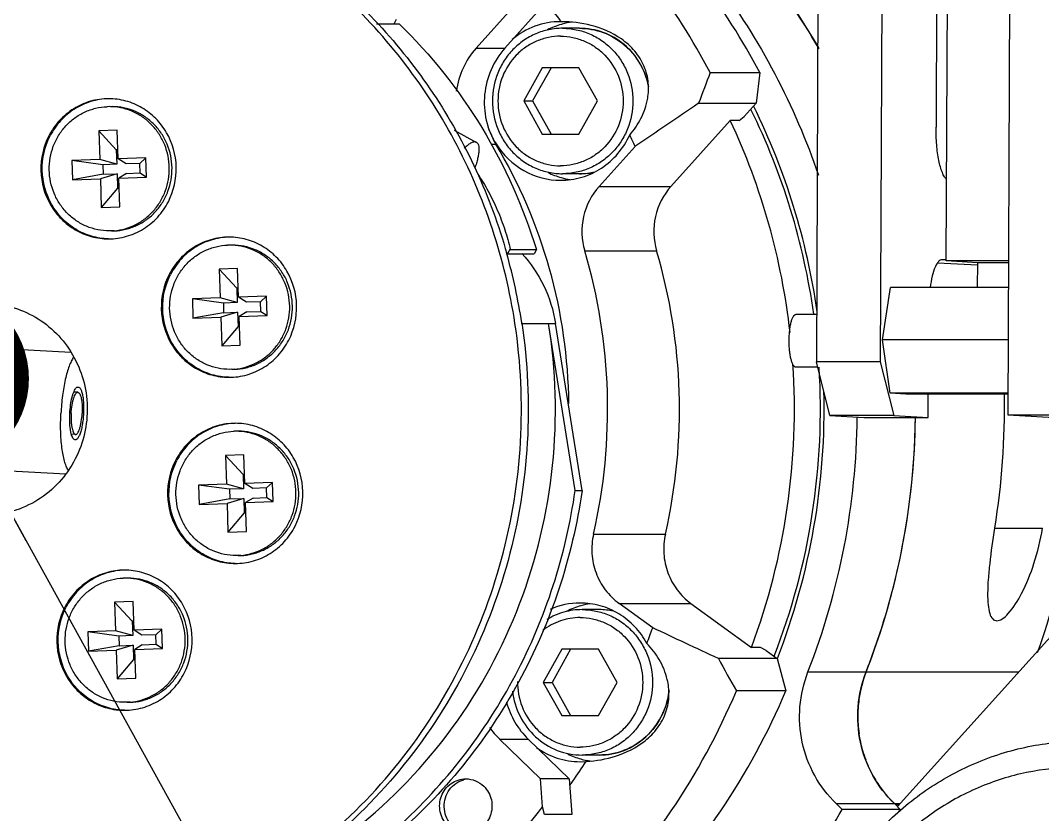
# Model space of a CAD drawing. Header units: millimetres. Extents: x 0 to 841, y 0 to 594.
# Drawn here: x 88.46 to 107.78, y 196.04 to 211.06 of the extents above; entities that cross this region are included whole.
import ezdxf

# ---------------------------------------------------------------- set-up
doc = ezdxf.new("R2010")
doc.units = ezdxf.units.MM
doc.header["$LTSCALE"] = 46.255
doc.layers.get('0').update_dxf_attribs({"linetype": 'CONTINUOUS'})
doc.layers.add('AXIS', color=7, linetype='CONTINUOUS')
doc.layers.add('NOTE', color=7, linetype='CONTINUOUS')
doc.styles.get("Standard").update_dxf_attribs({"font": 'txt', "width": 0.85})
doc.dimstyles.get("Standard").update_dxf_attribs({"dimtxt": 3.5, "dimasz": 3.5, "dimexe": 1.5, "dimexo": 1, "dimtad": 1, "dimtxsty": 'STANDARD', "dimcen": 0.09, "dimadec": 0, "dimazin": 0, "dimtol": 1, "dimtp": 0.01, "dimtm": 0.01, "dimtfac": 1, "dimtofl": 0, "dimtmove": 0, "dimatfit": 3, "dimfxl": 1, "dimtolj": 1, "dimarcsym": 0})

msp = doc.modelspace()

# ---------------------------------------------------------------- linework, layer by layer
at = {"color": 7, "linetype": 'CONTINUOUS'}
for p, q in [((107.207, 224.596), (107.128, 203.598)), ((103.581, 223.597), (103.509, 204.599)), ((104.788, 223.597), (104.716, 204.599)), ((105.964, 206.51), (106.022, 221.669)), ((105.806, 219.039), (105.769, 209.04)), ((97.797, 211.337), (97.072, 210.533)), ((98.34, 211.337), (97.616, 210.533)), ((95.52, 210.992), (95.565, 211.08)), ((99.029, 210.909), (98.708, 210.909)), ((97.072, 210.533), (97.616, 210.533)), ((98.32, 210.159), (97.972, 209.534)), ((98.489, 210.159), (98.14, 209.534)), ((99.017, 210.159), (98.32, 210.159)), ((99.366, 209.534), (99.017, 210.159)), ((101.499, 210.071), (102.436, 210.071)), ((102.436, 210.071), (102.365, 209.49)), ((97.972, 209.534), (98.14, 209.534)), ((97.972, 209.534), (98.32, 208.909)), ((98.14, 209.534), (98.489, 208.909)), ((99.017, 208.909), (99.366, 209.534)), ((90.135, 209.427), (90.095, 209.426)), ((101.279, 209.49), (102.365, 209.49)), ((102.365, 209.49), (102.143, 209.243)), ((101.878, 209.165), (100.757, 207.92)), ((102.047, 209.165), (101.878, 209.165)), ((102.047, 209.165), (102.143, 209.243)), ((90.286, 208.983), (89.936, 208.97)), ((90.268, 208.611), (89.936, 208.97)), ((89.936, 208.97), (89.954, 208.427)), ((90.304, 208.44), (90.286, 208.983)), ((98.32, 208.909), (99.017, 208.909)), ((90.298, 208.612), (90.268, 208.611)), ((90.268, 208.611), (90.277, 208.34)), ((97.354, 208.718), (97.445, 208.718)), ((100.077, 208.673), (99.398, 207.92)), ((89.954, 208.427), (89.429, 208.408)), ((90.015, 208.33), (89.429, 208.408)), ((89.429, 208.408), (89.441, 208.046)), ((90.277, 208.34), (89.954, 208.427)), ((90.829, 208.459), (90.304, 208.44)), ((90.452, 208.346), (90.304, 208.44)), ((90.715, 208.355), (90.829, 208.459)), ((90.841, 208.096), (90.829, 208.459)), ((90.277, 208.34), (90.015, 208.33)), ((90.015, 208.33), (90.021, 208.149)), ((90.715, 208.355), (90.452, 208.346)), ((90.458, 208.165), (90.721, 208.174)), ((90.721, 208.174), (90.715, 208.355)), ((90.721, 208.174), (90.841, 208.096)), ((90.021, 208.149), (89.441, 208.046)), ((89.441, 208.046), (89.966, 208.065)), ((90.284, 208.158), (89.966, 208.065)), ((89.966, 208.065), (89.984, 207.521)), ((90.021, 208.149), (90.284, 208.158)), ((90.284, 208.158), (90.293, 207.887)), ((90.458, 208.165), (90.316, 208.077)), ((90.316, 208.077), (90.841, 208.096)), ((90.334, 207.534), (90.316, 208.077)), ((99.029, 208.159), (98.708, 208.159)), ((90.293, 207.887), (89.984, 207.521)), ((90.293, 207.887), (90.322, 207.888)), ((99.398, 207.92), (100.757, 207.92)), ((89.984, 207.521), (90.334, 207.534)), ((90.175, 207.078), (90.135, 207.077)), ((90.187, 207.077), (90.175, 207.077)), ((90.226, 207.078), (90.187, 207.077)), ((92.412, 206.809), (92.372, 206.809)), ((97.638, 206.657), (97.662, 206.643)), ((98.211, 206.724), (98.17, 206.643)), ((99.126, 206.702), (100.485, 206.702)), ((106.555, 206.427), (105.799, 206.469)), ((105.889, 206.533), (105.885, 206.533)), ((105.965, 206.528), (105.889, 206.533)), ((107.139, 206.51), (105.964, 206.51)), ((106.557, 206.476), (105.964, 206.51)), ((106.556, 206.007), (106.557, 206.476)), ((107.139, 206.476), (106.557, 206.476)), ((92.562, 206.365), (92.212, 206.352)), ((92.545, 205.993), (92.212, 206.352)), ((92.212, 206.352), (92.231, 205.809)), ((92.581, 205.822), (92.562, 206.365)), ((92.575, 205.994), (92.545, 205.993)), ((92.545, 205.993), (92.554, 205.722)), ((104.754, 205.016), (104.907, 206.007)), ((107.137, 206.007), (104.907, 206.007)), ((92.231, 205.809), (91.706, 205.79)), ((92.292, 205.712), (91.706, 205.79)), ((91.706, 205.79), (91.718, 205.428)), ((92.554, 205.722), (92.231, 205.809)), ((92.554, 205.722), (92.292, 205.712)), ((92.292, 205.712), (92.298, 205.531)), ((93.106, 205.841), (92.581, 205.822)), ((92.729, 205.728), (92.581, 205.822)), ((92.992, 205.737), (92.729, 205.728)), ((92.992, 205.737), (93.106, 205.841)), ((92.998, 205.556), (92.992, 205.737)), ((93.118, 205.478), (93.106, 205.841)), ((92.298, 205.531), (91.718, 205.428)), ((92.56, 205.54), (92.243, 205.447)), ((92.298, 205.531), (92.56, 205.54)), ((92.56, 205.54), (92.57, 205.269)), ((92.735, 205.547), (92.593, 205.459)), ((92.593, 205.459), (93.118, 205.478)), ((92.735, 205.547), (92.998, 205.556)), ((92.998, 205.556), (93.118, 205.478)), ((91.718, 205.428), (92.243, 205.447)), ((92.243, 205.447), (92.261, 204.903)), ((92.57, 205.269), (92.599, 205.27)), ((92.611, 204.916), (92.593, 205.459)), ((97.927, 205.329), (98.573, 205.329)), ((98.946, 202.17), (98.443, 205.329)), ((99.075, 202.17), (98.573, 205.329)), ((92.57, 205.269), (92.261, 204.903)), ((92.261, 204.903), (92.611, 204.916)), ((107.133, 205.016), (104.754, 205.016)), ((104.899, 204.007), (104.754, 205.016)), ((104.716, 204.599), (103.509, 204.599)), ((103.764, 203.584), (103.509, 204.599)), ((104.716, 204.599), (104.971, 203.584)), ((92.452, 204.46), (92.412, 204.459)), ((92.464, 204.459), (92.452, 204.459)), ((92.503, 204.46), (92.464, 204.459)), ((107.129, 204.007), (104.899, 204.007)), ((105.198, 203.99), (104.899, 204.007)), ((107.129, 203.99), (105.198, 203.99)), ((105.618, 203.548), (105.62, 203.99)), ((104.971, 203.584), (103.764, 203.584)), ((103.764, 203.584), (104.411, 203.548)), ((104.411, 203.548), (105.618, 203.548)), ((104.971, 203.584), (105.618, 203.548)), ((107.128, 203.598), (107.901, 203.598)), ((107.128, 203.598), (108.675, 203.511)), ((92.531, 203.289), (92.491, 203.288)), ((92.681, 202.844), (92.331, 202.832)), ((92.664, 202.473), (92.331, 202.832)), ((92.331, 202.832), (92.35, 202.288)), ((92.7, 202.301), (92.681, 202.844)), ((92.694, 202.474), (92.664, 202.473)), ((92.664, 202.473), (92.673, 202.201)), ((92.35, 202.288), (91.825, 202.269)), ((92.411, 202.191), (91.825, 202.269)), ((91.825, 202.269), (91.837, 201.907)), ((92.673, 202.201), (92.35, 202.288)), ((92.673, 202.201), (92.411, 202.191)), ((92.411, 202.191), (92.417, 202.01)), ((93.224, 202.32), (92.7, 202.301)), ((92.848, 202.207), (92.7, 202.301)), ((93.11, 202.217), (92.848, 202.207)), ((93.11, 202.217), (93.224, 202.32)), ((93.117, 202.036), (93.11, 202.217)), ((93.237, 201.958), (93.224, 202.32)), ((92.417, 202.01), (91.837, 201.907)), ((92.679, 202.02), (92.362, 201.926)), ((92.417, 202.01), (92.679, 202.02)), ((92.679, 202.02), (92.688, 201.748)), ((92.854, 202.026), (92.712, 201.939)), ((92.854, 202.026), (93.117, 202.036)), ((93.117, 202.036), (93.237, 201.958)), ((98.946, 202.17), (99.075, 202.17)), ((91.837, 201.907), (92.362, 201.926)), ((92.362, 201.926), (92.38, 201.383)), ((92.712, 201.939), (93.237, 201.958)), ((92.73, 201.395), (92.712, 201.939)), ((92.688, 201.748), (92.38, 201.383)), ((92.688, 201.748), (92.718, 201.749)), ((106.878, 201.455), (107.784, 201.455)), ((92.38, 201.383), (92.73, 201.395)), ((99.293, 201.345), (100.652, 201.345)), ((92.57, 200.939), (92.53, 200.939)), ((92.582, 200.939), (92.57, 200.939)), ((92.622, 200.939), (92.582, 200.939)), ((90.436, 200.513), (90.396, 200.512)), ((90.586, 200.068), (90.236, 200.056)), ((90.569, 199.697), (90.236, 200.056)), ((90.236, 200.056), (90.255, 199.512)), ((90.605, 199.525), (90.586, 200.068)), ((105.038, 196.193), (108.629, 200.179)), ((99.4, 199.916), (99.079, 199.916)), ((99.775, 200.033), (101.134, 200.033)), ((100.412, 199.572), (99.775, 200.033)), ((101.134, 200.033), (102.281, 199.202)), ((90.599, 199.698), (90.569, 199.697)), ((90.569, 199.697), (90.578, 199.425)), ((90.255, 199.512), (89.73, 199.493)), ((90.316, 199.415), (89.73, 199.493)), ((89.73, 199.493), (89.742, 199.131)), ((90.578, 199.425), (90.255, 199.512)), ((91.129, 199.544), (90.605, 199.525)), ((90.753, 199.431), (90.605, 199.525)), ((91.016, 199.441), (91.129, 199.544)), ((91.142, 199.182), (91.129, 199.544)), ((90.578, 199.425), (90.316, 199.415)), ((90.316, 199.415), (90.322, 199.234)), ((91.016, 199.441), (90.753, 199.431)), ((91.022, 199.26), (91.016, 199.441)), ((90.322, 199.234), (89.742, 199.131)), ((89.742, 199.131), (90.267, 199.15)), ((90.584, 199.244), (90.267, 199.15)), ((90.267, 199.15), (90.285, 198.607)), ((90.322, 199.234), (90.584, 199.244)), ((90.584, 199.244), (90.593, 198.972)), ((90.759, 199.25), (90.617, 199.163)), ((90.617, 199.163), (91.142, 199.182)), ((90.635, 198.619), (90.617, 199.163)), ((90.759, 199.25), (91.022, 199.26)), ((91.022, 199.26), (91.142, 199.182)), ((98.691, 199.166), (98.343, 198.541)), ((98.859, 199.166), (98.511, 198.541)), ((99.388, 199.166), (98.691, 199.166)), ((99.737, 198.541), (99.388, 199.166)), ((102.449, 199.202), (102.281, 199.202)), ((102.556, 199.143), (102.449, 199.202)), ((102.556, 199.143), (102.766, 198.991)), ((90.593, 198.972), (90.285, 198.607)), ((90.593, 198.972), (90.623, 198.973)), ((102.766, 198.991), (101.653, 198.991)), ((102.766, 198.991), (102.931, 198.381)), ((103.348, 198.737), (107.33, 198.737)), ((90.285, 198.607), (90.635, 198.619)), ((98.343, 198.541), (98.511, 198.541)), ((98.343, 198.541), (98.691, 197.916)), ((98.511, 198.541), (98.859, 197.916)), ((99.388, 197.916), (99.737, 198.541)), ((102.931, 198.381), (101.994, 198.381)), ((90.475, 198.163), (90.435, 198.163)), ((90.487, 198.163), (90.475, 198.163)), ((90.527, 198.163), (90.487, 198.163)), ((98.691, 197.916), (99.388, 197.916)), ((97.513, 197.469), (98.057, 197.469)), ((98.29, 196.719), (97.513, 197.469)), ((98.057, 197.469), (98.834, 196.719)), ((99.4, 197.166), (99.079, 197.166)), ((98.834, 196.719), (98.29, 196.719)), ((98.327, 196.188), (98.29, 196.719)), ((98.834, 196.719), (98.881, 196.041)), ((98.363, 196.041), (98.327, 196.188)), ((103.881, 196.248), (105.088, 196.248)), ((103.994, 196.139), (103.881, 196.248)), ((105.094, 196.139), (104.981, 196.248)), ((105, 196.229), (105.071, 196.229)), ((98.881, 196.041), (98.363, 196.041)), ((105.094, 196.139), (103.994, 196.139))]:
    msp.add_line(p, q, dxfattribs=at)
for centre, radius, start, end in [((92.151, 203.918), 13.18, 30.0675, 48.2919), ((149.765, 191.449), 51.734, 158.9016, 159.59), ((90.135, 208.329), 1.098, 87.2995, 89.9814), ((447.501, -301.369), 617.128, 124.126497, 124.261449), ((90.764, 203.727), 12.817, 7.9547, 26.1382), ((90.733, 203.727), 12.918, 8.1074, 26.2067), ((89.05, 203.767), 12.069, 23.9851, 25.1173), ((99.029, 209.449), 1.289, 270.0277, 283.2916), ((99.029, 209.455), 1.296, 270.0266, 283.192), ((90.135, 208.17), 1.092, 272.0706, 272.6969), ((90.135, 208.173), 1.096, 272.6976, 274.758), ((92.412, 205.711), 1.098, 87.2995, 89.9814), ((87.23, 203.71), 10.828, 8.6505, 15.7123), ((88.961, 203.705), 10.598, 347.1357, 16.4275), ((90.32, 203.705), 10.598, 347.1357, 16.4275), ((90.685, 203.703), 12.898, 338.778, 3.534), ((92.412, 205.552), 1.092, 272.0706, 272.6969), ((92.412, 205.555), 1.096, 272.6976, 274.758), ((90.658, 203.702), 12.995, 338.7406, 1.556), ((93.329, 203.707), 13.735, 350.564, 1.1845), ((90.625, 203.7), 13.656, 338.6933, 359.3968), ((91.725, 203.7), 13.656, 338.6932, 359.3606), ((91.65, 203.708), 13.731, 346.3976, 359.3271), ((94.813, 203.702), 13.674, 340.3527, 359.2479), ((92.531, 202.191), 1.098, 87.2995, 89.9814), ((92.531, 202.031), 1.092, 272.0706, 272.6969), ((92.531, 202.034), 1.096, 272.6976, 274.758), ((90.436, 199.415), 1.098, 87.2995, 89.9814), ((91.777, 203.684), 13.602, 338.6738, 346.3705), ((99.4, 198.621), 1.295, 78.0768, 89.9802), ((99.4, 198.628), 1.288, 77.9804, 89.9793), ((88.989, 203.668), 12.134, 338.7895, 340.2731), ((159.813, 231.1), 66.435, 208.90218, 209.50536), ((106.61, 197.894), 2.321, 158.7007, 171.0614), ((89.777, 203.542), 13.263, 314.758, 337.0972), ((90.713, 203.543), 13.263, 314.7582, 337.0971), ((90.436, 199.255), 1.092, 272.0706, 272.6969), ((90.436, 199.258), 1.096, 272.6976, 274.758), ((106.608, 197.895), 2.318, 171.0622, 175.0222), ((106.622, 197.894), 2.332, 175.027, 183.4907), ((106.612, 197.894), 2.322, 183.4979, 188.0753), ((98.549, 198.541), 1.49, 214.8452, 225.9704), ((106.616, 197.894), 2.327, 188.0764, 196.0791), ((106.591, 197.887), 2.3, 196.0858, 200.6925), ((89.21, 203.552), 11.884, 324.6208, 326.8058), ((106.579, 197.883), 2.288, 200.6942, 209.2655), ((96.963, 196.235), 0.481, 95.1731, 104.4652), ((89.224, 203.542), 11.867, 324.2108, 324.6205), ((106.551, 197.868), 2.256, 209.2774, 213.3097), ((106.538, 197.858), 2.24, 213.3013, 225.9572), ((88.791, 203.436), 11.978, 313.2157, 322.763), ((90.875, 203.54), 15.062, 323.7014, 330.5702), ((91.939, 203.561), 15.104, 330.3733, 330.5667)]:
    msp.add_arc(centre, radius, start, end, dxfattribs=at)
for points, knots in [([(101.499, 210.071), (101.173, 210.687), (100.426, 211.867), (99.044, 213.433), (97.44, 214.752), (96.245, 215.446), (95.626, 215.741)], [0, 0, 0, 0, 0.25201, 0.502683, 0.75198, 1, 1, 1, 1]), ([(102.436, 210.071), (102.11, 210.687), (101.362, 211.867), (99.981, 213.433), (98.377, 214.752), (97.182, 215.446), (96.563, 215.741)], [0, 0, 0, 0, 0.252006, 0.502683, 0.751983, 1, 1, 1, 1]), ([(98.636, 214.692), (99.765, 213.905), (101.788, 211.94), (103.097, 209.445), (103.547, 208.13)], [0, 0, 0, 0, 0.497392, 1, 1, 1, 1]), ([(99.736, 214.692), (100.508, 214.153), (101.943, 212.896), (103.071, 211.359), (103.548, 210.539)], [0, 0, 0, 0, 0.498141, 1, 1, 1, 1]), ([(87.916, 214.205), (88.46, 214.205), (89.55, 214.114), (91.141, 213.708), (92.648, 213.044), (94.032, 212.138), (95.259, 211.014), (96.295, 209.702), (97.114, 208.236), (97.502, 207.181), (97.653, 206.642)], [0, 0, 0, 0, 0.123299, 0.246822, 0.370768, 0.495293, 0.620491, 0.746383, 0.872924, 1, 1, 1, 1]), ([(97.807, 205.326), (97.716, 205.931), (97.431, 207.126), (96.707, 208.814), (95.71, 210.346), (94.469, 211.675), (93.023, 212.761), (91.415, 213.568), (89.696, 214.072), (88.508, 214.196), (87.916, 214.204)], [0, 0, 0, 0, 0.12713, 0.253802, 0.379838, 0.505135, 0.629682, 0.753555, 0.876919, 1, 1, 1, 1]), ([(98.708, 210.909), (98.621, 210.909), (98.447, 210.891), (98.196, 210.812), (97.964, 210.684), (97.762, 210.512), (97.596, 210.302), (97.432, 209.984), (97.345, 209.534), (97.432, 209.084), (97.596, 208.766), (97.762, 208.556), (97.964, 208.384), (98.196, 208.256), (98.447, 208.177), (98.621, 208.159), (98.708, 208.159)], [0, 0, 0, 0, 0.061505, 0.123172, 0.185144, 0.247508, 0.310296, 0.373472, 0.5, 0.626528, 0.689704, 0.752492, 0.814856, 0.876828, 0.938495, 1, 1, 1, 1]), ([(98.708, 210.909), (98.795, 210.909), (98.969, 210.891), (99.22, 210.812), (99.451, 210.684), (99.654, 210.512), (99.82, 210.302), (99.984, 209.984), (100.071, 209.534), (99.984, 209.084), (99.82, 208.766), (99.654, 208.556), (99.451, 208.384), (99.22, 208.256), (98.969, 208.177), (98.795, 208.159), (98.708, 208.159)], [0, 0, 0, 0, 0.061505, 0.123172, 0.185144, 0.247508, 0.310296, 0.373472, 0.5, 0.626528, 0.689704, 0.752492, 0.814856, 0.876828, 0.938495, 1, 1, 1, 1]), ([(100.334, 209.812), (100.303, 209.964), (100.191, 210.26), (99.889, 210.619), (99.487, 210.855), (99.181, 210.909), (99.029, 210.909)], [0, 0, 0, 0, 0.253235, 0.504289, 0.752926, 1, 1, 1, 1]), ([(99.029, 210.909), (99.181, 210.909), (99.488, 210.854), (99.891, 210.616), (100.193, 210.252), (100.303, 209.954), (100.332, 209.801)], [0, 0, 0, 0, 0.246507, 0.494897, 0.746168, 1, 1, 1, 1]), ([(98.669, 210.759), (98.592, 210.759), (98.436, 210.743), (98.213, 210.673), (98.007, 210.559), (97.766, 210.354), (97.546, 210.013), (97.455, 209.534), (97.546, 209.055), (97.766, 208.714), (98.007, 208.509), (98.213, 208.395), (98.436, 208.325), (98.592, 208.309), (98.669, 208.309)], [0, 0, 0, 0, 0.061577, 0.123318, 0.185362, 0.2478, 0.373322, 0.5, 0.626678, 0.7522, 0.814638, 0.876682, 0.938423, 1, 1, 1, 1]), ([(98.669, 210.759), (98.746, 210.759), (98.902, 210.743), (99.125, 210.673), (99.331, 210.559), (99.572, 210.354), (99.792, 210.013), (99.883, 209.534), (99.792, 209.055), (99.572, 208.714), (99.331, 208.509), (99.125, 208.395), (98.902, 208.325), (98.746, 208.309), (98.669, 208.309)], [0, 0, 0, 0, 0.061577, 0.123318, 0.185362, 0.2478, 0.373322, 0.5, 0.626678, 0.7522, 0.814638, 0.876682, 0.938423, 1, 1, 1, 1]), ([(97.072, 210.533), (96.972, 210.421), (96.804, 210.166), (96.719, 209.873), (96.698, 209.723)], [0, 0, 0, 0, 0.498054, 1, 1, 1, 1]), ([(97.616, 210.533), (97.508, 210.413), (97.33, 210.135), (97.208, 209.657), (97.239, 209.164), (97.362, 208.857), (97.445, 208.718)], [0, 0, 0, 0, 0.248524, 0.499058, 0.750115, 1, 1, 1, 1]), ([(90.135, 207.077), (90.061, 207.077), (89.914, 207.092), (89.702, 207.158), (89.506, 207.265), (89.334, 207.41), (89.192, 207.585), (89.05, 207.853), (88.971, 208.231), (89.037, 208.613), (89.17, 208.885), (89.306, 209.066), (89.473, 209.216), (89.665, 209.33), (89.875, 209.404), (90.022, 209.424), (90.095, 209.426)], [0, 0, 0, 0, 0.0615, 0.123147, 0.185095, 0.247429, 0.310182, 0.373322, 0.499809, 0.626352, 0.689553, 0.752379, 0.814788, 0.8768, 0.938491, 1, 1, 1, 1]), ([(90.226, 207.078), (90.3, 207.081), (90.447, 207.101), (90.656, 207.174), (90.849, 207.288), (91.016, 207.439), (91.152, 207.62), (91.285, 207.892), (91.35, 208.273), (91.272, 208.652), (91.13, 208.919), (90.988, 209.095), (90.816, 209.239), (90.62, 209.346), (90.408, 209.412), (90.26, 209.427), (90.187, 209.427)], [0, 0, 0, 0, 0.061509, 0.123201, 0.185213, 0.247621, 0.310447, 0.373649, 0.500192, 0.626679, 0.689819, 0.752571, 0.814905, 0.876853, 0.9385, 1, 1, 1, 1]), ([(90.226, 207.081), (90.297, 207.087), (90.438, 207.113), (90.639, 207.192), (90.823, 207.309), (90.981, 207.459), (91.11, 207.637), (91.235, 207.903), (91.297, 208.273), (91.223, 208.641), (91.089, 208.902), (90.954, 209.076), (90.791, 209.22), (90.604, 209.33), (90.4, 209.402), (90.258, 209.423), (90.187, 209.426)], [0, 0, 0, 0, 0.06151, 0.123215, 0.185249, 0.247675, 0.310504, 0.373691, 0.5002, 0.626654, 0.689782, 0.752538, 0.814889, 0.876857, 0.938514, 1, 1, 1, 1]), ([(105.97, 208.05), (105.953, 208.064), (105.922, 208.106), (105.866, 208.224), (105.814, 208.427), (105.776, 208.716), (105.768, 208.928), (105.769, 209.04)], [0, 0, 0, 0, 0.064833, 0.150142, 0.38029, 0.673503, 1, 1, 1, 1]), ([(98.826, 203.812), (98.817, 204.671), (98.572, 206.39), (97.885, 207.985), (97.445, 208.718)], [0, 0, 0, 0, 0.501218, 1, 1, 1, 1]), ([(99.398, 207.92), (99.255, 207.761), (99.048, 207.359), (99.065, 206.909), (99.126, 206.702)], [0, 0, 0, 0, 0.498151, 1, 1, 1, 1]), ([(100.757, 207.92), (100.614, 207.761), (100.407, 207.359), (100.424, 206.909), (100.485, 206.702)], [0, 0, 0, 0, 0.498151, 1, 1, 1, 1]), ([(92.412, 204.459), (92.338, 204.459), (92.191, 204.474), (91.979, 204.54), (91.783, 204.647), (91.611, 204.792), (91.469, 204.967), (91.327, 205.235), (91.248, 205.613), (91.314, 205.995), (91.447, 206.267), (91.583, 206.448), (91.75, 206.598), (91.942, 206.712), (92.152, 206.786), (92.299, 206.806), (92.372, 206.809)], [0, 0, 0, 0, 0.0615, 0.123147, 0.185095, 0.247429, 0.310182, 0.373322, 0.499809, 0.626352, 0.689553, 0.752379, 0.814788, 0.8768, 0.938491, 1, 1, 1, 1]), ([(92.503, 204.46), (92.577, 204.463), (92.723, 204.483), (92.933, 204.556), (93.125, 204.671), (93.293, 204.821), (93.429, 205.002), (93.561, 205.274), (93.627, 205.655), (93.549, 206.034), (93.407, 206.301), (93.265, 206.477), (93.093, 206.621), (92.897, 206.728), (92.684, 206.794), (92.537, 206.809), (92.464, 206.809)], [0, 0, 0, 0, 0.061509, 0.123201, 0.185213, 0.247621, 0.310447, 0.373649, 0.500192, 0.626679, 0.689819, 0.752571, 0.814905, 0.876853, 0.9385, 1, 1, 1, 1]), ([(92.503, 204.463), (92.574, 204.469), (92.715, 204.495), (92.916, 204.574), (93.099, 204.691), (93.258, 204.841), (93.387, 205.019), (93.512, 205.285), (93.574, 205.655), (93.5, 206.023), (93.365, 206.284), (93.231, 206.458), (93.067, 206.602), (92.881, 206.712), (92.677, 206.784), (92.535, 206.805), (92.464, 206.808)], [0, 0, 0, 0, 0.06151, 0.123215, 0.185249, 0.247675, 0.310504, 0.373691, 0.5002, 0.626654, 0.689782, 0.752538, 0.814889, 0.876857, 0.938514, 1, 1, 1, 1]), ([(97.937, 206.649), (98.104, 206.468), (98.385, 206.053), (98.534, 205.574), (98.573, 205.329)], [0, 0, 0, 0, 0.497982, 1, 1, 1, 1]), ([(105.885, 206.533), (105.859, 206.533), (105.817, 206.504), (105.78, 206.45), (105.735, 206.36), (105.691, 206.211), (105.667, 206.081), (105.657, 206.008)], [0, 0, 0, 0, 0.130004, 0.222364, 0.336823, 0.630784, 1, 1, 1, 1]), ([(87.786, 205.705), (87.952, 205.705), (88.285, 205.66), (88.75, 205.464), (89.151, 205.152), (89.462, 204.745), (89.662, 204.27), (89.739, 203.758), (89.688, 203.243), (89.57, 202.918), (89.492, 202.766)], [0, 0, 0, 0, 0.122466, 0.245481, 0.369446, 0.494511, 0.620539, 0.747151, 0.873809, 1, 1, 1, 1]), ([(87.915, 193.206), (88.638, 193.215), (90.089, 193.396), (92.154, 194.139), (94.02, 195.32), (95.598, 196.883), (96.82, 198.756), (97.628, 200.854), (97.989, 203.08), (97.919, 204.586), (97.807, 205.326)], [0, 0, 0, 0, 0.122681, 0.245772, 0.369579, 0.494279, 0.619882, 0.746238, 0.873066, 1, 1, 1, 1]), ([(97.935, 205.339), (98.048, 204.593), (98.119, 203.074), (97.753, 200.83), (96.931, 198.718), (95.691, 196.836), (94.089, 195.271), (92.199, 194.097), (90.11, 193.369), (88.645, 193.205), (87.916, 193.205)], [0, 0, 0, 0, 0.126951, 0.253793, 0.380157, 0.505757, 0.630444, 0.754235, 0.877314, 1, 1, 1, 1]), ([(94.79, 195.77), (95.481, 196.318), (96.724, 197.617), (98.007, 199.99), (98.634, 202.628), (98.584, 204.444), (98.443, 205.329)], [0, 0, 0, 0, 0.247466, 0.497121, 0.748322, 1, 1, 1, 1]), ([(89.51, 204.109), (89.518, 204.117), (89.533, 204.127), (89.555, 204.125), (89.57, 204.116), (89.584, 204.101), (89.596, 204.079), (89.608, 204.053), (89.623, 204.007), (89.637, 203.938), (89.647, 203.843), (89.651, 203.738), (89.65, 203.664), (89.648, 203.626)], [0, 0, 0, 0, 0.0598, 0.08571, 0.114411, 0.149215, 0.1918, 0.242779, 0.302171, 0.444493, 0.613536, 0.801676, 1, 1, 1, 1]), ([(89.389, 203.626), (89.392, 203.68), (89.401, 203.783), (89.423, 203.905), (89.447, 203.989), (89.466, 204.04), (89.486, 204.08), (89.502, 204.101), (89.51, 204.109)], [0, 0, 0, 0, 0.320597, 0.610772, 0.73559, 0.843064, 0.931352, 1, 1, 1, 1]), ([(89.458, 203.147), (89.45, 203.156), (89.437, 203.178), (89.422, 203.219), (89.409, 203.27), (89.394, 203.354), (89.385, 203.474), (89.386, 203.574), (89.389, 203.626)], [0, 0, 0, 0, 0.068905, 0.157149, 0.264348, 0.388777, 0.678441, 1, 1, 1, 1]), ([(89.648, 203.626), (89.646, 203.588), (89.64, 203.513), (89.625, 203.406), (89.604, 203.311), (89.582, 203.242), (89.563, 203.196), (89.548, 203.17), (89.533, 203.149), (89.518, 203.135), (89.502, 203.127), (89.479, 203.127), (89.465, 203.138), (89.458, 203.147)], [0, 0, 0, 0, 0.197098, 0.384964, 0.554396, 0.697463, 0.757264, 0.808622, 0.851511, 0.886495, 0.915195, 0.940899, 1, 1, 1, 1]), ([(92.53, 200.939), (92.457, 200.939), (92.31, 200.953), (92.097, 201.02), (91.902, 201.127), (91.729, 201.271), (91.587, 201.447), (91.446, 201.714), (91.367, 202.093), (91.433, 202.474), (91.566, 202.746), (91.702, 202.927), (91.869, 203.077), (92.061, 203.191), (92.271, 203.265), (92.418, 203.285), (92.491, 203.288)], [0, 0, 0, 0, 0.0615, 0.123147, 0.185095, 0.247429, 0.310182, 0.373322, 0.499809, 0.626352, 0.689553, 0.752379, 0.814788, 0.8768, 0.938491, 1, 1, 1, 1]), ([(92.622, 200.939), (92.695, 200.942), (92.842, 200.962), (93.052, 201.036), (93.244, 201.15), (93.411, 201.3), (93.547, 201.481), (93.68, 201.753), (93.746, 202.134), (93.667, 202.513), (93.525, 202.781), (93.383, 202.956), (93.211, 203.101), (93.015, 203.208), (92.803, 203.274), (92.656, 203.289), (92.582, 203.289)], [0, 0, 0, 0, 0.061509, 0.123201, 0.185213, 0.247621, 0.310447, 0.373649, 0.500192, 0.626679, 0.689819, 0.752571, 0.814905, 0.876853, 0.9385, 1, 1, 1, 1]), ([(92.622, 200.942), (92.693, 200.948), (92.834, 200.974), (93.035, 201.053), (93.218, 201.17), (93.377, 201.32), (93.505, 201.498), (93.631, 201.764), (93.693, 202.134), (93.618, 202.502), (93.484, 202.763), (93.35, 202.937), (93.186, 203.081), (92.999, 203.191), (92.796, 203.263), (92.653, 203.284), (92.582, 203.287)], [0, 0, 0, 0, 0.06151, 0.123215, 0.185249, 0.247675, 0.310504, 0.373691, 0.5002, 0.626654, 0.689782, 0.752538, 0.814889, 0.876857, 0.938514, 1, 1, 1, 1]), ([(89.042, 193.206), (89.638, 193.214), (90.832, 193.339), (92.561, 193.849), (94.176, 194.666), (95.627, 195.763), (96.869, 197.106), (97.864, 198.654), (98.581, 200.357), (98.859, 201.561), (98.946, 202.17)], [0, 0, 0, 0, 0.123068, 0.246422, 0.370292, 0.494839, 0.620144, 0.746189, 0.872865, 1, 1, 1, 1]), ([(99.075, 202.17), (98.985, 201.537), (98.691, 200.285), (97.927, 198.521), (96.866, 196.931), (95.978, 196.018), (95.499, 195.608)], [0, 0, 0, 0, 0.251768, 0.502573, 0.752057, 1, 1, 1, 1]), ([(106.878, 201.455), (106.841, 201.234), (106.794, 200.912), (106.755, 200.5), (106.742, 200.239), (106.748, 200.022), (106.775, 199.857), (106.823, 199.739), (106.891, 199.705), (106.92, 199.705)], [0, 0, 0, 0, 0.368482, 0.533678, 0.678513, 0.798184, 0.889442, 0.952809, 1, 1, 1, 1]), ([(106.92, 199.705), (106.955, 199.705), (107.039, 199.743), (107.211, 199.91), (107.425, 200.264), (107.644, 200.807), (107.746, 201.229), (107.784, 201.455)], [0, 0, 0, 0, 0.052503, 0.129066, 0.356501, 0.659625, 1, 1, 1, 1]), ([(99.293, 201.345), (99.265, 201.224), (99.245, 200.974), (99.322, 200.607), (99.5, 200.279), (99.677, 200.105), (99.775, 200.033)], [0, 0, 0, 0, 0.251698, 0.503033, 0.752715, 1, 1, 1, 1]), ([(100.652, 201.345), (100.624, 201.224), (100.604, 200.974), (100.681, 200.607), (100.859, 200.279), (101.036, 200.105), (101.134, 200.033)], [0, 0, 0, 0, 0.251698, 0.503033, 0.752715, 1, 1, 1, 1]), ([(90.435, 198.163), (90.362, 198.163), (90.215, 198.177), (90.003, 198.243), (89.807, 198.351), (89.634, 198.495), (89.493, 198.671), (89.351, 198.938), (89.272, 199.317), (89.338, 199.698), (89.471, 199.97), (89.607, 200.151), (89.774, 200.301), (89.966, 200.415), (90.176, 200.489), (90.323, 200.509), (90.396, 200.512)], [0, 0, 0, 0, 0.0615, 0.123147, 0.185095, 0.247429, 0.310182, 0.373322, 0.499809, 0.626352, 0.689553, 0.752379, 0.814788, 0.8768, 0.938491, 1, 1, 1, 1]), ([(90.527, 198.163), (90.6, 198.166), (90.747, 198.186), (90.957, 198.26), (91.149, 198.374), (91.316, 198.524), (91.452, 198.705), (91.585, 198.977), (91.651, 199.358), (91.572, 199.737), (91.431, 200.004), (91.289, 200.18), (91.116, 200.325), (90.92, 200.432), (90.708, 200.498), (90.561, 200.513), (90.487, 200.513)], [0, 0, 0, 0, 0.061509, 0.123201, 0.185213, 0.247621, 0.310447, 0.373649, 0.500192, 0.626679, 0.689819, 0.752571, 0.814905, 0.876853, 0.9385, 1, 1, 1, 1]), ([(90.527, 198.166), (90.598, 198.172), (90.739, 198.198), (90.94, 198.277), (91.123, 198.394), (91.282, 198.544), (91.41, 198.722), (91.536, 198.988), (91.598, 199.358), (91.523, 199.726), (91.389, 199.987), (91.255, 200.161), (91.091, 200.305), (90.904, 200.415), (90.701, 200.487), (90.559, 200.508), (90.487, 200.511)], [0, 0, 0, 0, 0.06151, 0.123215, 0.185249, 0.247675, 0.310504, 0.373691, 0.5002, 0.626654, 0.689782, 0.752538, 0.814889, 0.876857, 0.938514, 1, 1, 1, 1]), ([(99.079, 199.916), (98.962, 199.916), (98.726, 199.883), (98.508, 199.788), (98.407, 199.727)], [0, 0, 0, 0, 0.498841, 1, 1, 1, 1]), ([(99.079, 199.916), (99.165, 199.916), (99.34, 199.898), (99.591, 199.819), (99.822, 199.691), (100.024, 199.519), (100.19, 199.309), (100.355, 198.991), (100.441, 198.541), (100.355, 198.091), (100.19, 197.773), (100.024, 197.563), (99.822, 197.391), (99.591, 197.263), (99.34, 197.184), (99.165, 197.166), (99.079, 197.166)], [0, 0, 0, 0, 0.061505, 0.123172, 0.185144, 0.247508, 0.310296, 0.373472, 0.5, 0.626528, 0.689704, 0.752492, 0.814856, 0.876828, 0.938495, 1, 1, 1, 1]), ([(99.04, 199.766), (98.914, 199.766), (98.66, 199.723), (98.433, 199.601), (98.333, 199.523)], [0, 0, 0, 0, 0.498342, 1, 1, 1, 1]), ([(99.04, 199.766), (99.117, 199.766), (99.272, 199.75), (99.496, 199.68), (99.702, 199.565), (99.943, 199.361), (100.162, 199.019), (100.253, 198.541), (100.162, 198.062), (99.943, 197.721), (99.702, 197.516), (99.496, 197.402), (99.272, 197.332), (99.117, 197.316), (99.04, 197.316)], [0, 0, 0, 0, 0.061577, 0.123318, 0.185362, 0.2478, 0.373322, 0.5, 0.626678, 0.7522, 0.814638, 0.876682, 0.938423, 1, 1, 1, 1]), ([(103.881, 196.248), (103.721, 196.403), (103.445, 196.764), (103.208, 197.401), (103.164, 198.083), (103.266, 198.528), (103.348, 198.737)], [0, 0, 0, 0, 0.24796, 0.498066, 0.749228, 1, 1, 1, 1]), ([(104.981, 196.248), (104.821, 196.403), (104.545, 196.764), (104.308, 197.401), (104.264, 198.083), (104.366, 198.528), (104.448, 198.737)], [0, 0, 0, 0, 0.24796, 0.498066, 0.749228, 1, 1, 1, 1]), ([(97.857, 198.56), (97.854, 198.399), (97.911, 198.075), (98.13, 197.728), (98.372, 197.52), (98.579, 197.404), (98.805, 197.332), (98.962, 197.316), (99.04, 197.316)], [0, 0, 0, 0, 0.253343, 0.504407, 0.629296, 0.753387, 0.876861, 1, 1, 1, 1]), ([(97.76, 198.375), (97.779, 198.211), (97.876, 197.889), (98.176, 197.491), (98.595, 197.227), (98.919, 197.166), (99.079, 197.166)], [0, 0, 0, 0, 0.253928, 0.505347, 0.753706, 1, 1, 1, 1]), ([(100.72, 198.387), (100.702, 198.222), (100.608, 197.898), (100.307, 197.495), (99.887, 197.228), (99.561, 197.166), (99.4, 197.166)], [0, 0, 0, 0, 0.253937, 0.505374, 0.753732, 1, 1, 1, 1]), ([(99.4, 197.166), (99.56, 197.166), (99.884, 197.227), (100.304, 197.49), (100.605, 197.887), (100.702, 198.208), (100.722, 198.371)], [0, 0, 0, 0, 0.246876, 0.495482, 0.746671, 1, 1, 1, 1]), ([(97.648, 198.166), (97.684, 198.035), (97.789, 197.78), (97.959, 197.563), (98.057, 197.469)], [0, 0, 0, 0, 0.50202, 1, 1, 1, 1]), ([(103.186, 191.882), (103.186, 192.244), (103.255, 192.97), (103.561, 194.015), (104.06, 194.98), (104.731, 195.827), (105.551, 196.523), (106.488, 197.041), (107.505, 197.36), (108.212, 197.432), (108.564, 197.432)], [0, 0, 0, 0, 0.126751, 0.253229, 0.379221, 0.504571, 0.629225, 0.753235, 0.876748, 1, 1, 1, 1]), ([(113.312, 191.882), (113.312, 192.212), (113.249, 192.873), (112.971, 193.825), (112.518, 194.704), (111.908, 195.474), (111.164, 196.107), (110.315, 196.577), (109.393, 196.867), (108.434, 196.965), (107.475, 196.867), (106.553, 196.577), (105.704, 196.107), (104.96, 195.474), (104.351, 194.704), (103.898, 193.825), (103.619, 192.873), (103.556, 192.212), (103.556, 191.882)], [0, 0, 0, 0, 0.063559, 0.126956, 0.19006, 0.252775, 0.315069, 0.376969, 0.438567, 0.5, 0.561433, 0.623031, 0.684931, 0.747225, 0.80994, 0.873044, 0.936441, 1, 1, 1, 1]), ([(96.877, 195.698), (96.822, 195.708), (96.714, 195.749), (96.582, 195.861), (96.493, 196.012), (96.459, 196.185), (96.482, 196.36), (96.56, 196.517), (96.684, 196.638), (96.789, 196.686), (96.843, 196.7)], [0, 0, 0, 0, 0.123001, 0.247249, 0.372923, 0.499568, 0.626313, 0.752241, 0.876789, 1, 1, 1, 1])]:
    msp.add_open_spline(points, degree=3, knots=knots, dxfattribs=at)
msp.add_open_spline([(101.653, 198.991), (101.239, 199.185), (100.825, 199.378), (100.412, 199.572)], degree=3, dxfattribs=at)
at = {"layer": 'AXIS', "color": 7, "linetype": 'CONTINUOUS'}
for p, q in [((95.186, 210.992), (95.617, 210.992)), ((98.683, 211.034), (98.669, 211.034)), ((96.659, 208.984), (97.08, 208.752)), ((97.662, 206.643), (98.17, 206.643)), ((97.717, 206.724), (98.211, 206.724)), ((103.512, 205.499), (103.121, 205.499)), ((86.687, 204.932), (89.41, 204.784)), ((103.534, 204.499), (103.121, 204.499)), ((89.54, 204.026), (89.463, 204.03)), ((89.497, 203.227), (89.42, 203.231)), ((86.562, 202.635), (89.311, 202.486)), ((99.039, 197.041), (99.155, 197.046))]:
    msp.add_line(p, q, dxfattribs=at)
for centre, radius, start, end in [((89.278, 203.908), 11.8, 37.1501, 39.3499), ((99.063, 209.613), 1.421, 105.3623, 116.9266), ((99.06, 209.622), 1.412, 104.8564, 105.3399), ((99.058, 209.63), 1.405, 97.1709, 104.8593), ((90.256, 203.722), 12.834, 6.4048, 25.0956), ((98.755, 209.53), 1.534, 196.7789, 204.8413), ((98.739, 209.523), 1.517, 204.8519, 207.6163), ((98.737, 209.522), 1.515, 207.6174, 211.8943), ((99.062, 209.454), 1.42, 243.7119, 254.3827), ((99.059, 209.444), 1.41, 254.4099, 261.5546), ((95.452, 208.218), 2.713, 324.5253, 326.5923), ((90.189, 203.704), 12.902, 339.5806, 3.8268), ((99.041, 198.633), 1.408, 90.0514, 113.8217), ((99.433, 198.62), 1.421, 105.4541, 116.9268), ((99.429, 198.635), 1.406, 98.3271, 105.4364), ((99.433, 198.46), 1.42, 243.7118, 254.3453), ((99.43, 198.451), 1.411, 254.3723, 258.9773), ((99.429, 198.446), 1.405, 258.9779, 262.7195)]:
    msp.add_arc(centre, radius, start, end, dxfattribs=at)
for points, knots in [([(95.617, 210.992), (96.217, 210.41), (97.273, 209.08), (97.965, 207.53), (98.211, 206.724)], [0, 0, 0, 0, 0.498059, 1, 1, 1, 1]), ([(98.669, 211.034), (98.505, 211.034), (98.173, 210.975), (97.883, 210.805), (97.756, 210.699)], [0, 0, 0, 0, 0.498153, 1, 1, 1, 1]), ([(100.317, 209.586), (100.333, 209.682), (100.342, 209.887), (100.264, 210.199), (100.084, 210.488), (99.754, 210.782), (99.271, 210.987), (98.872, 211.033), (98.683, 211.034)], [0, 0, 0, 0, 0.116563, 0.244773, 0.382339, 0.519847, 0.772559, 1, 1, 1, 1]), ([(90.122, 209.577), (90.007, 209.577), (89.775, 209.545), (89.454, 209.401), (89.181, 209.174), (89.046, 208.979), (88.992, 208.874)], [0, 0, 0, 0, 0.247467, 0.496157, 0.746897, 1, 1, 1, 1]), ([(90.122, 209.577), (90.009, 209.575), (89.782, 209.538), (89.469, 209.394), (89.203, 209.169), (89.071, 208.977), (89.018, 208.874)], [0, 0, 0, 0, 0.247458, 0.496178, 0.746934, 1, 1, 1, 1]), ([(91.252, 207.63), (91.355, 207.83), (91.46, 208.289), (91.3, 208.852), (91.026, 209.211), (90.761, 209.418), (90.453, 209.548), (90.232, 209.577), (90.122, 209.577)], [0, 0, 0, 0, 0.251873, 0.503532, 0.629091, 0.753548, 0.87705, 1, 1, 1, 1]), ([(99.977, 208.89), (100.059, 208.986), (100.208, 209.203), (100.295, 209.454), (100.317, 209.586)], [0, 0, 0, 0, 0.484511, 1, 1, 1, 1]), ([(88.992, 208.874), (88.889, 208.675), (88.785, 208.216), (88.944, 207.652), (89.218, 207.294), (89.484, 207.087), (89.791, 206.957), (90.012, 206.927), (90.122, 206.927)], [0, 0, 0, 0, 0.251873, 0.503532, 0.629091, 0.753548, 0.87705, 1, 1, 1, 1]), ([(90.122, 206.927), (90.013, 206.93), (89.795, 206.963), (89.493, 207.097), (89.232, 207.306), (88.965, 207.664), (88.811, 208.223), (88.916, 208.676), (89.018, 208.874)], [0, 0, 0, 0, 0.122938, 0.246455, 0.370933, 0.496505, 0.748166, 1, 1, 1, 1]), ([(97.08, 208.752), (97.074, 208.756), (97.06, 208.76), (97.037, 208.761), (97.011, 208.755), (96.97, 208.738), (96.913, 208.701), (96.869, 208.663), (96.845, 208.641)], [0, 0, 0, 0, 0.075021, 0.157526, 0.253052, 0.365011, 0.644203, 1, 1, 1, 1]), ([(97.08, 208.752), (97.089, 208.748), (97.106, 208.731), (97.12, 208.695), (97.127, 208.648), (97.126, 208.59), (97.117, 208.522), (97.101, 208.443), (97.078, 208.355), (97.058, 208.295), (97.048, 208.263)], [0, 0, 0, 0, 0.059959, 0.131899, 0.222735, 0.335284, 0.47017, 0.626849, 0.804049, 1, 1, 1, 1]), ([(98.669, 208.034), (98.805, 208.034), (99.079, 208.074), (99.455, 208.25), (99.769, 208.527), (99.919, 208.764), (99.977, 208.89)], [0, 0, 0, 0, 0.247312, 0.495941, 0.746752, 1, 1, 1, 1]), ([(97.451, 208.722), (97.579, 208.516), (97.94, 208.163), (98.43, 208.034), (98.669, 208.034)], [0, 0, 0, 0, 0.503547, 1, 1, 1, 1]), ([(97.104, 208.149), (97.176, 208.047), (97.308, 207.825), (97.479, 207.473), (97.62, 207.104), (97.691, 206.85), (97.717, 206.724)], [0, 0, 0, 0, 0.240344, 0.495337, 0.752444, 1, 1, 1, 1]), ([(90.122, 206.927), (90.237, 206.927), (90.469, 206.96), (90.79, 207.103), (91.063, 207.33), (91.198, 207.525), (91.252, 207.63)], [0, 0, 0, 0, 0.247467, 0.496157, 0.746897, 1, 1, 1, 1]), ([(92.399, 206.959), (92.284, 206.959), (92.052, 206.927), (91.731, 206.783), (91.458, 206.556), (91.323, 206.361), (91.269, 206.256)], [0, 0, 0, 0, 0.247467, 0.496157, 0.746897, 1, 1, 1, 1]), ([(92.399, 206.959), (92.286, 206.957), (92.059, 206.92), (91.746, 206.776), (91.48, 206.551), (91.348, 206.359), (91.295, 206.256)], [0, 0, 0, 0, 0.247458, 0.496178, 0.746934, 1, 1, 1, 1]), ([(93.529, 205.012), (93.632, 205.212), (93.736, 205.671), (93.577, 206.234), (93.303, 206.593), (93.037, 206.8), (92.73, 206.93), (92.509, 206.959), (92.399, 206.959)], [0, 0, 0, 0, 0.251873, 0.503532, 0.629091, 0.753548, 0.87705, 1, 1, 1, 1]), ([(91.269, 206.256), (91.166, 206.057), (91.061, 205.598), (91.221, 205.034), (91.495, 204.676), (91.76, 204.469), (92.068, 204.339), (92.289, 204.309), (92.399, 204.309)], [0, 0, 0, 0, 0.251873, 0.503532, 0.629091, 0.753548, 0.87705, 1, 1, 1, 1]), ([(92.399, 204.31), (92.29, 204.312), (92.072, 204.345), (91.77, 204.479), (91.509, 204.688), (91.242, 205.046), (91.088, 205.605), (91.193, 206.059), (91.295, 206.256)], [0, 0, 0, 0, 0.122938, 0.246455, 0.370933, 0.496505, 0.748166, 1, 1, 1, 1]), ([(102.991, 205.006), (102.991, 205.038), (102.993, 205.101), (103.001, 205.193), (103.012, 205.277), (103.028, 205.351), (103.044, 205.405), (103.06, 205.44), (103.077, 205.472), (103.1, 205.499), (103.121, 205.499)], [0, 0, 0, 0, 0.182781, 0.358651, 0.521527, 0.665936, 0.787424, 0.838624, 0.883201, 1, 1, 1, 1]), ([(92.399, 204.309), (92.514, 204.309), (92.746, 204.342), (93.067, 204.485), (93.34, 204.712), (93.475, 204.907), (93.529, 205.012)], [0, 0, 0, 0, 0.247467, 0.496157, 0.746897, 1, 1, 1, 1]), ([(103.121, 204.499), (103.1, 204.499), (103.076, 204.526), (103.058, 204.56), (103.043, 204.596), (103.027, 204.651), (103.011, 204.728), (103, 204.815), (102.993, 204.908), (102.991, 204.973), (102.991, 205.006)], [0, 0, 0, 0, 0.116513, 0.161264, 0.212704, 0.33476, 0.479677, 0.642767, 0.818312, 1, 1, 1, 1]), ([(89.461, 204.691), (89.444, 204.667), (89.413, 204.611), (89.373, 204.514), (89.335, 204.398), (89.289, 204.213), (89.245, 203.954), (89.226, 203.739), (89.221, 203.626)], [0, 0, 0, 0, 0.078927, 0.174656, 0.286078, 0.411367, 0.693853, 1, 1, 1, 1]), ([(89.415, 203.626), (89.417, 203.678), (89.425, 203.753), (89.443, 203.848), (89.458, 203.908), (89.476, 203.958), (89.497, 203.999), (89.523, 204.027), (89.54, 204.026)], [0, 0, 0, 0, 0.357276, 0.520373, 0.665338, 0.787415, 0.883509, 1, 1, 1, 1]), ([(89.54, 204.026), (89.556, 204.025), (89.579, 203.996), (89.595, 203.954), (89.608, 203.904), (89.617, 203.844), (89.625, 203.751), (89.624, 203.677), (89.622, 203.626)], [0, 0, 0, 0, 0.11672, 0.212399, 0.333923, 0.478405, 0.641313, 1, 1, 1, 1]), ([(89.357, 202.555), (89.342, 202.578), (89.316, 202.634), (89.285, 202.731), (89.259, 202.847), (89.23, 203.034), (89.212, 203.296), (89.215, 203.513), (89.221, 203.626)], [0, 0, 0, 0, 0.075671, 0.168896, 0.278787, 0.403596, 0.688198, 1, 1, 1, 1]), ([(89.415, 203.626), (89.412, 203.576), (89.412, 203.502), (89.42, 203.409), (89.429, 203.349), (89.442, 203.299), (89.458, 203.257), (89.48, 203.228), (89.497, 203.227)], [0, 0, 0, 0, 0.358687, 0.521595, 0.666077, 0.787601, 0.88328, 1, 1, 1, 1]), ([(89.497, 203.227), (89.513, 203.226), (89.54, 203.254), (89.56, 203.295), (89.579, 203.345), (89.594, 203.405), (89.612, 203.5), (89.619, 203.575), (89.622, 203.626)], [0, 0, 0, 0, 0.116491, 0.212585, 0.334662, 0.479627, 0.642724, 1, 1, 1, 1]), ([(92.518, 203.439), (92.403, 203.439), (92.171, 203.406), (91.849, 203.262), (91.577, 203.036), (91.441, 202.84), (91.388, 202.736)], [0, 0, 0, 0, 0.247467, 0.496157, 0.746897, 1, 1, 1, 1]), ([(92.518, 203.438), (92.405, 203.436), (92.178, 203.4), (91.864, 203.255), (91.599, 203.03), (91.466, 202.838), (91.414, 202.736)], [0, 0, 0, 0, 0.247458, 0.496178, 0.746934, 1, 1, 1, 1]), ([(93.648, 201.492), (93.75, 201.691), (93.855, 202.15), (93.696, 202.713), (93.422, 203.072), (93.156, 203.279), (92.848, 203.409), (92.628, 203.439), (92.518, 203.439)], [0, 0, 0, 0, 0.251873, 0.503532, 0.629091, 0.753548, 0.87705, 1, 1, 1, 1]), ([(89.492, 202.766), (89.411, 202.608), (89.207, 202.313), (88.796, 201.971), (88.311, 201.754), (87.961, 201.705), (87.787, 201.705)], [0, 0, 0, 0, 0.2531, 0.503845, 0.752533, 1, 1, 1, 1]), ([(91.388, 202.736), (91.285, 202.536), (91.18, 202.077), (91.339, 201.514), (91.614, 201.155), (91.879, 200.948), (92.187, 200.818), (92.408, 200.789), (92.517, 200.789)], [0, 0, 0, 0, 0.251873, 0.503532, 0.629091, 0.753548, 0.87705, 1, 1, 1, 1]), ([(92.518, 200.789), (92.409, 200.791), (92.191, 200.825), (91.888, 200.959), (91.628, 201.167), (91.361, 201.525), (91.207, 202.084), (91.312, 202.538), (91.414, 202.736)], [0, 0, 0, 0, 0.122938, 0.246455, 0.370933, 0.496505, 0.748166, 1, 1, 1, 1]), ([(92.517, 200.789), (92.633, 200.789), (92.865, 200.821), (93.186, 200.965), (93.459, 201.191), (93.594, 201.387), (93.648, 201.492)], [0, 0, 0, 0, 0.247467, 0.496157, 0.746897, 1, 1, 1, 1]), ([(90.423, 200.663), (90.308, 200.663), (90.076, 200.63), (89.754, 200.486), (89.482, 200.26), (89.347, 200.064), (89.293, 199.96)], [0, 0, 0, 0, 0.247467, 0.496157, 0.746897, 1, 1, 1, 1]), ([(90.423, 200.662), (90.31, 200.66), (90.083, 200.624), (89.769, 200.479), (89.504, 200.254), (89.371, 200.062), (89.319, 199.96)], [0, 0, 0, 0, 0.247458, 0.496178, 0.746934, 1, 1, 1, 1]), ([(91.553, 198.716), (91.655, 198.915), (91.76, 199.374), (91.601, 199.937), (91.327, 200.296), (91.061, 200.503), (90.753, 200.633), (90.533, 200.663), (90.423, 200.663)], [0, 0, 0, 0, 0.251873, 0.503532, 0.629091, 0.753548, 0.87705, 1, 1, 1, 1]), ([(89.293, 199.96), (89.19, 199.76), (89.085, 199.301), (89.245, 198.738), (89.519, 198.379), (89.784, 198.172), (90.092, 198.042), (90.313, 198.013), (90.423, 198.013)], [0, 0, 0, 0, 0.251873, 0.503532, 0.629091, 0.753548, 0.87705, 1, 1, 1, 1]), ([(90.423, 198.013), (90.314, 198.015), (90.096, 198.049), (89.793, 198.183), (89.533, 198.391), (89.266, 198.749), (89.112, 199.308), (89.217, 199.762), (89.319, 199.96)], [0, 0, 0, 0, 0.122938, 0.246455, 0.370933, 0.496505, 0.748166, 1, 1, 1, 1]), ([(100.302, 199.278), (100.239, 199.392), (100.085, 199.605), (99.78, 199.85), (99.424, 200.006), (99.167, 200.041), (99.039, 200.041)], [0, 0, 0, 0, 0.253017, 0.503721, 0.752446, 1, 1, 1, 1]), ([(100.688, 198.593), (100.657, 198.726), (100.553, 198.974), (100.39, 199.185), (100.302, 199.278)], [0, 0, 0, 0, 0.515486, 1, 1, 1, 1]), ([(90.423, 198.013), (90.538, 198.013), (90.77, 198.045), (91.091, 198.189), (91.364, 198.415), (91.499, 198.611), (91.553, 198.716)], [0, 0, 0, 0, 0.247467, 0.496157, 0.746897, 1, 1, 1, 1]), ([(99.155, 197.046), (99.343, 197.057), (99.738, 197.124), (100.207, 197.357), (100.517, 197.672), (100.677, 197.973), (100.733, 198.292), (100.71, 198.498), (100.688, 198.593)], [0, 0, 0, 0, 0.226796, 0.478394, 0.615546, 0.753247, 0.882217, 1, 1, 1, 1]), ([(98.211, 197.311), (98.33, 197.224), (98.597, 197.088), (98.892, 197.041), (99.039, 197.041)], [0, 0, 0, 0, 0.501478, 1, 1, 1, 1]), ([(96.54, 195.828), (96.468, 195.897), (96.365, 196.085), (96.388, 196.4), (96.578, 196.651), (96.78, 196.716), (96.877, 196.716)], [0, 0, 0, 0, 0.251225, 0.504518, 0.75453, 1, 1, 1, 1]), ([(96.877, 196.716), (96.939, 196.716), (97.064, 196.691), (97.17, 196.621), (97.215, 196.578)], [0, 0, 0, 0, 0.497725, 1, 1, 1, 1]), ([(97.215, 196.578), (97.287, 196.509), (97.39, 196.321), (97.366, 196.006), (97.177, 195.755), (96.975, 195.691), (96.878, 195.691)], [0, 0, 0, 0, 0.251225, 0.504518, 0.75453, 1, 1, 1, 1])]:
    msp.add_open_spline(points, degree=3, knots=knots, dxfattribs=at)

# ---------------------------------------------------------------- leaders
at = {"layer": 'NOTE', "color": 2, "linetype": 'CONTINUOUS'}
msp.add_leader([(86.866, 204.284), (111.045, 160.569), (117.045, 160.569)], dimstyle='STANDARD', override={"dimtad": 0, "dimldrblk": 'DOT'}, dxfattribs=at)

doc.saveas('drawing.dxf')
